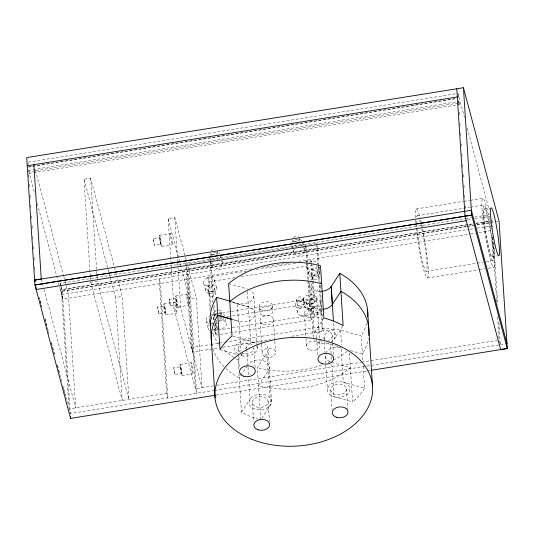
<?xml version="1.0" encoding="UTF-8"?>
<svg xmlns="http://www.w3.org/2000/svg" width="534" height="534" viewBox="0 0 534 534"><rect width="100%" height="100%" fill="white"/><g stroke="black" fill="none" stroke-linecap="round" stroke-linejoin="round"><path stroke-width="0.4" stroke-dasharray="2.67 2" d="M153.151 238.651L154.253 245.28L160.928 244.212L160.661 240.514L159.866 237.537L153.191 238.598L154.279 245.28M158.732 313.712L157.59 307.097L158.665 313.758L165.34 312.697L165.079 308.992L164.285 306.015L157.63 307.083M176.033 298.199L169.385 299.26L169.605 302.725L170.439 305.942L177.114 304.881L176.06 298.199L176.22 301.423L177.114 304.881M174.918 374.374L173.777 367.759L174.858 374.427L181.533 373.359L181.306 369.895L180.472 366.678L173.824 367.746M170.486 305.922L169.405 299.26M248.437 306.89L229.794 301.61L248.437 306.89L247.329 289.742M238.651 368.981L238.071 360.003L242.576 353.074M245.28 348.922L246.628 346.846A11.281 7.763 -3.7 0 1 260.899 342.341M247.342 365.503L239.232 377.965L241.468 412.268A78.965 54.355 -3.7 0 0 258.176 419.15M311.015 280.297L319.586 267.127M246.788 349.296L247.789 364.809A11.281 7.763 -3.7 0 1 262.755 360.477A11.281 7.763 -3.7 0 1 268.315 370.569L270.531 404.865L260.759 419.884L257.361 367.619L266.833 353.061A11.281 7.763 -3.7 0 0 264.71 343.876M320.307 285.737L311.896 298.66L311.068 281.118M258.523 385.581L268.275 370.623L267.995 371.023L266.833 353.061M241.468 412.268L250.046 399.078L248.677 377.845M323.851 317.99L314.079 333.009L311.863 298.713A11.281 7.763 -3.7 0 0 321.541 309.366M331.153 353.428L330.579 344.43L340.672 347.3M342.694 326.301L334.578 338.77L333.503 322.469M159.846 237.537L160.928 244.212M164.258 306.015L165.34 312.697M180.445 366.678L181.533 373.359M28.436 162.109L456.056 93.717M28.829 166.788L32.12 166.261M32.941 166.127L456.443 98.396M27.935 167.135L456.37 98.616M28.442 170.299L458.526 101.513M28.743 170.166L29.15 171.681L34.904 170.767M35.725 170.633L459.227 102.902L459.333 104.53L29.25 173.316L29.15 171.681M90.293 276.405L84.012 179.257L90.66 178.196L115.364 270.678M171.367 268.502L168.137 218.6L174.792 217.538L186.379 260.912M159.486 235.307L170.566 233.538M161.248 246.441A5.64 0.554 80.9 0 0 160.467 238.257A5.64 0.554 80.9 0 0 159.439 237.924A5.64 0.554 80.9 0 0 161.248 246.441L172.375 244.665M416.226 208.954L463.025 201.472M463.846 201.338L469.593 200.417M470.414 200.29L482.729 198.321M417.308 215.636L469.853 207.232M470.674 207.099L483.811 204.996M484.291 209.028L490.205 208.086M60.409 285.002L60.302 283.374L464.894 218.66M465.715 218.533L471.469 217.612M474.759 217.084L489.565 214.715M316.582 243.357L185.785 264.277L191.172 347.561L192.387 352.106L218.713 347.894M467.464 219.901L471.575 219.247M474.866 218.72L490.492 216.217M90.346 277.233L90.667 282.212L97.322 281.151L128.894 399.372L122.239 296.41L116.866 276.305M186.393 266.546L187 268.822L317.797 247.903L323.183 331.187L290.282 336.453M60.809 286.518L61.624 289.548L467.857 224.58M468.678 224.447L472.79 223.793M476.081 223.265L491.707 220.769M466.242 226.696L60.829 291.537L60.722 289.902L472.717 224.013M476.008 223.486L489.985 221.25M61.11 286.404L62.324 290.95L473.491 225.188M476.782 224.66L494.624 221.81M495.365 221.69L498.322 221.216M467.063 226.563L473.645 225.515M476.935 224.988L490.092 222.885M61.637 294.581L468.992 229.346M469.82 229.213L473.932 228.559M476.909 228.145L492.021 225.662M59.701 287.332L62.852 299.113L251.988 268.862M262.681 267.154L286.531 263.342M287.352 263.209L288.994 262.948M298.686 261.386L469.913 234.012M470.714 233.872L475.667 233.091M478.945 232.557L492.935 230.321M210.069 310.715L207.906 277.233L247.99 270.825M256.173 269.516L297.084 262.975M305.261 261.667L310.988 260.746L311.395 262.267M207.906 277.233L209.121 281.785L235.3 277.593M241.028 276.679L312.203 265.298L313.211 280.811M110.218 277.373L115.591 297.478L122.239 296.41M175.673 295.969L186.76 294.201M177.749 263.275L180.599 307.357L202.052 387.684L196.245 297.865L189.597 298.927L181.226 267.601M163.898 303.793L174.985 302.017M491.921 256.754L497.554 255.853M177.435 307.103A5.64 0.554 80.9 0 0 176.654 298.92A5.64 0.554 80.9 0 0 175.633 298.593A5.64 0.554 80.9 0 0 177.435 307.103L188.562 305.335M171.421 269.33L173.951 308.418L180.599 307.357M426.332 271.299L476.415 263.289M477.236 263.155L482.983 262.234M486.267 261.707L492.835 260.659M165.7 314.926L176.787 313.151M427.414 277.974L478.317 269.837M479.138 269.703L484.885 268.782M488.169 268.255L493.923 267.34M210.329 314.8L216.877 313.752M217.698 313.618L313.418 298.312L314.633 302.858L230.368 316.335M210.937 317.069L211.544 319.345L214.001 318.952M218.913 318.164L221.363 317.77M227.09 316.856L229.547 316.462M214.341 324.812L214.715 330.593L310.04 315.347L311.255 319.893L231.542 332.642M214.715 330.593L215.93 335.145L230.721 332.775M191.172 347.561L210.096 344.537M210.917 344.403L218.319 343.222M219.14 343.088L224.08 342.301M224.901 342.167L321.969 326.641L323.183 331.187M222.825 347.24L270.538 339.611M180.085 364.455L191.172 362.679M181.894 375.589L192.974 373.813M166.581 393.338L159.185 278.955L160.4 283.507L167.796 397.89L166.581 393.338L69.033 408.944L70.248 413.49L213.9 390.514M213.507 385.835L195.397 388.732L188.001 274.349L189.216 278.895L196.612 393.278L173.951 308.418M216.797 385.308L360.837 362.272M361.665 362.139L497.474 340.418M214.721 390.381L499.584 344.824M500.405 344.69L506.159 343.769M216.143 395.107L366.658 371.03M367.479 370.903L370.77 370.376M228.632 283.647L247.282 288.914A11.281 7.763 -3.7 0 1 247.689 289.054M324.345 339.47A11.281 7.763 -3.7 0 1 328.33 331.32A11.281 7.763 -3.7 0 1 340.572 330.166L361.211 335.999L362.853 361.298M231.723 301.623L237.276 303.192A11.281 7.763 -3.7 0 0 251.627 300.482A11.281 7.763 -3.7 0 0 250.566 290.396M350.464 350.598L362.379 353.949A78.965 54.355 -3.7 0 0 368.407 338.443M232.09 319.365L239.005 321.334L231.936 319.332M331.734 362.406L350.391 367.666L352.614 401.962L333.95 396.689L331.748 363.2M232.777 336.133L250.66 341.186M246.628 346.846L246.755 348.482M363.173 366.197L364.602 388.245L343.315 382.224L341.092 347.934A11.281 7.763 -3.7 0 0 326.174 352.3M220.015 349.63L237.296 354.516M241.221 355.624L241.161 353.501M341.173 347.954L341.733 348.128M238.438 321.154L237.276 303.192M457.858 92.803L464.507 117.714M467.297 128.16L489.191 210.109M491.981 220.555L492.408 222.164M457.898 94.211L458.913 98.002L458.806 96.367M458.619 100.626L459.227 102.902M458.526 101.5L459.333 104.53M499.323 340.912L500.331 344.704L498.829 321.495M317.189 245.627L317.797 247.903M318.257 266.112L319.679 271.412M317.496 272L318.711 276.545M305.702 245.887L306.716 249.672L307.517 262.067M320.08 301.396L322.109 308.979M302.591 242.036L304.614 249.618M310.962 273.748L312.176 278.294M319.926 309.56L321.141 314.105M299.194 238.077L300.208 241.862M306.756 266.753L308.779 274.329M313.391 311.309L314.606 315.854M292.659 239.826L293.266 242.096M309.186 304.313L311.209 311.896M293.713 252.535L291.691 244.952A5.64 4.052 -15 0 0 293.406 247.008M306.496 302.464L308.518 310.04M303.105 298.499L304.313 303.045M296.564 300.248L297.778 304.794M295.602 305.381L297.625 312.957M220.562 255.159L221.577 258.943M221.777 259.704L222.585 262.735M217.171 251.194L217.979 254.224M211.437 255.973L210.63 252.942A3.384 2.43 -15 0 0 214.174 254.498A3.384 2.43 -15 0 0 217.225 251.714M209.668 258.076L210.276 260.345M210.476 261.106L211.691 265.652M210.376 261.133L211.391 264.917L213.58 298.793M225.281 318.611L226.496 323.157M214.568 280.323L216.59 287.899M218.359 309.987A3.384 2.43 -15 0 1 221.076 311.616L222.091 315.407M214.414 288.487L215.623 293.032M214.534 313.365L215.549 317.156M207.873 290.236L209.088 294.781M216.837 326.047L217.652 329.077M213.573 318.498L213.98 320.013M214.988 323.804L215.596 326.074M203.668 283.24L205.697 290.816M206.097 320.8L208.12 328.383M186.593 261.72L187.668 265.732M187.881 266.539L196.245 297.865M168.137 218.6L181.013 266.8M115.578 271.479L116.652 275.504M84.012 179.257L110.004 276.565M90.667 282.212L122.246 400.433L115.591 297.478M35.384 170.319L63.559 275.798M63.773 276.605L68.292 293.513L75.681 407.829L43.634 287.859M28.115 162.877L28.522 164.392M60.302 283.374L60.909 285.643M60.722 289.902L61.937 294.448L61.624 289.548M62.852 299.107L61.637 294.561L68.979 408.109M28.642 171.047L34.757 193.929M37.34 203.594L58.199 281.698M58.413 282.499L59.488 286.524M41.272 279.002L43.421 287.052M48.173 330.793L44.729 317.91L47.499 328.323M48.387 331.594L49.028 334.01M51.398 342.868L54.408 354.142M57.418 365.416L60.863 378.299M61.076 379.1L61.717 381.516M63.439 387.958L67.524 403.257M40.851 303.412L39.342 297.792L41.719 306.636L41.065 304.22M51.364 342.781L53.507 350.818M53.727 351.619L54.368 354.029M57.372 365.283L59.735 374.12M62.738 385.368L65.528 395.814M309.7 284.288L313.084 335.873M332.181 335.012L332.615 341.673M332.669 342.508L333.483 354.997M268.108 401.094L269.423 421.226M492.622 225.428L492.728 227.157M493.796 243.584L497.741 304.587M492.415 236.549L496.44 298.713M496.493 299.541L496.653 302.03M497.615 316.949L499.01 338.496M458.579 102.341L458.793 105.652M459.22 112.273L459.434 115.584M459.921 123.034L460.134 126.344M460.562 132.973L460.775 136.283M461.256 143.733L461.416 146.216M461.897 153.665L462.11 156.976M462.598 164.432L462.811 167.743M463.238 174.364L463.452 177.675M463.933 185.124L464.146 188.435M464.573 195.064L464.787 198.374M465.274 205.824L465.488 209.134M349.43 352.981L350.377 367.679A78.965 54.355 -3.7 0 1 258.543 385.588M346.539 389.052A7.897 5.433 -3.7 0 1 334.891 394.372A7.897 5.433 -3.7 0 1 334.524 384.967A7.897 5.433 -3.7 0 1 346.539 389.052L347.854 409.465M340.572 330.166L341.52 344.864M331.374 356.679L331.627 360.77M330.766 389.873L332.035 409.471M324.018 337.168L324.285 341.259M324.338 342.074L327.402 389.446M316.635 244.178L317.917 263.97M317.97 264.797L319.038 281.284M319.252 284.582L321.969 326.641M316.849 298.192L317.163 303.092M317.743 312.07L319.539 339.831M319.592 340.645L319.859 344.73M313.258 281.625L314.633 302.858M316.609 338.436L317.723 355.838M310.988 260.746L311.095 262.381M311.148 263.195L312.257 280.343M312.31 281.164L313.418 298.312M307.571 262.895L308.692 280.243M308.745 281.064L311.255 319.893M305.555 245.954L306.569 261.647M306.623 262.474L307.744 279.823M307.798 280.65L310.04 315.347M303.546 300.315L303.866 305.214M304.447 314.199L305.975 337.875M306.029 338.696L306.556 346.86M272.507 305.281L272.827 310.181M273.408 319.158L274.783 340.392M274.83 341.206L275.517 351.819M271.526 402.002A11.281 7.763 -3.7 0 0 255.125 395.253A11.281 7.763 -3.7 0 0 254.164 408.737A11.281 7.763 -3.7 0 0 271.526 402.002L268.155 349.069M259.21 307.41L259.524 312.31M260.105 321.288L261.533 343.335M261.587 344.15L262.221 353.949M253.83 296.19L257.001 345.164M257.054 345.979L257.214 348.428M255.112 367.599L253.844 348.001A7.897 5.433 -3.7 0 1 242.309 353.361M250.7 341.199L248.477 306.903A11.281 7.763 -3.7 0 1 253.984 317.009A11.281 7.763 -3.7 0 1 239.078 321.355L241.021 351.359M252.428 402.863L253.65 421.953M247.99 367.232L248.624 377.031M238.077 348.822L238.391 353.722M238.444 354.543L239.339 368.42M238.945 373.473L239.232 377.965A78.965 54.355 -3.7 0 1 226.102 368.634M214.007 305.401L214.862 318.618M215.129 322.75L215.93 335.145M210.336 262.848L212.899 302.504M213.22 307.464L214.021 319.853M209.121 281.785L210.81 307.911M211.337 316.075L211.544 319.345M187 268.822L192.387 352.106M174.792 217.538L177.695 262.448M90.66 178.196L96.621 270.358M96.674 271.185L96.941 275.337M96.994 276.171L97.268 280.323M62.324 290.95L70.248 413.49M28.709 174.438L28.923 177.749M29.357 184.37L29.624 188.509M30.051 195.13L30.264 198.448M30.692 205.069L30.905 208.38M31.386 215.829L31.599 219.14M32.033 225.762L32.247 229.073M32.728 236.529L32.941 239.839M33.368 246.461L33.582 249.772M34.063 257.221L34.276 260.532M34.71 267.16L34.924 270.471M218.86 321.101A5.64 4.052 -15 0 1 226.576 323.584A5.64 4.052 -15 0 1 219.734 328.784M217.618 328.283A5.64 4.052 -15 0 1 216.938 322.356M223.826 318.504A5.64 4.052 -15 0 1 218.887 321.174M216.958 321.121A5.64 4.052 -15 0 1 216.25 320.954M214.281 319.773A5.64 4.052 -15 0 1 216.837 313.525M218.76 312.957A5.64 4.052 -15 0 1 224.534 315.861M222.017 317.75A3.384 2.43 -15 0 1 218.94 319.519M216.03 316.335A3.384 2.43 -15 0 1 216.263 315.994M220.262 314.593A3.384 2.43 -15 0 1 221.43 315.033M221.076 311.616A3.384 2.43 -15 0 1 219.541 314.386M217.024 314.993A3.384 2.43 -15 0 1 214.501 313.198A3.384 2.43 -15 0 1 216.283 310.488M218.286 256.974A3.384 2.43 -15 0 1 215.035 259.097A3.384 2.43 -15 0 1 211.898 257.655M212.358 255.572A3.384 2.43 -15 0 1 217.678 254.725M211.144 251.027A3.384 2.43 -15 0 1 215.562 249.718M221.416 261.039A5.64 4.052 -15 0 1 221.063 266.62A5.64 4.052 -15 0 1 213.607 267.814A5.64 4.052 -15 0 1 212.545 262.454M220.635 256.32A5.64 4.052 -15 0 1 219.22 258.877M211.684 260.285A5.64 4.052 -15 0 1 209.755 258.349M209.962 255.726A5.64 4.052 -15 0 1 215.048 252.502A5.64 4.052 -15 0 1 220.215 254.358M300.375 243.678A3.384 2.43 -15 0 1 297.538 245.9A3.384 2.43 -15 0 1 294.181 244.999M294.521 242.296A3.384 2.43 -15 0 1 299.707 241.602M299.207 238.952A3.384 2.43 -15 0 1 295.849 241.435A3.384 2.43 -15 0 1 292.619 239.653M293.46 237.597A3.384 2.43 -15 0 1 298.332 236.942M302.898 247.562A5.64 4.052 -15 0 1 303.359 253.249A5.64 4.052 -15 0 1 295.629 254.691A5.64 4.052 -15 0 1 294.801 249.071M302.611 243.497A5.64 4.052 -15 0 1 300.675 246.234M291.858 242.903A5.64 4.052 -15 0 1 296.677 239.446A5.64 4.052 -15 0 1 302.07 240.994M317.196 266.473A5.64 4.052 -15 0 1 309.96 269.343A5.64 4.052 -15 0 1 307.057 264.403M308.986 262.341A5.64 4.052 -15 0 1 317.563 263.562M322.129 310.434A5.64 4.052 -15 0 1 313.885 314.346A5.64 4.052 -15 0 1 313.124 307.697A5.64 4.052 -15 0 1 321.902 308.432M216.537 320.52A5.64 4.052 -15 0 1 215.656 321.601M212.986 323.143A5.64 4.052 -15 0 1 211.417 323.477M208.774 323.257A5.64 4.052 -15 0 1 205.997 319.939A5.64 4.052 -15 0 1 209.008 316.001M211.678 315.207A5.64 4.052 -15 0 1 216.07 316.388M217.678 329.184A5.64 4.052 -15 0 1 213.046 331.087M209.555 330.266A5.64 4.052 -15 0 1 209.468 324.659M211.758 323.257A5.64 4.052 -15 0 1 212.912 322.91M215.636 322.836A5.64 4.052 -15 0 1 217.585 323.577M215.028 324.518A3.384 2.43 -15 0 1 216.744 327.282A3.384 2.43 -15 0 1 213.019 329.431M211.638 325.146A3.384 2.43 -15 0 1 212.258 324.812M217.545 332.508A3.384 2.43 -15 0 1 212.218 333.363M212.852 329.698A3.384 2.43 -15 0 1 217.625 329.825M492.481 237.236A34.97 3.444 80.9 0 1 491.013 261.793A34.97 3.444 80.9 0 1 481.842 203.334A34.97 3.444 80.9 0 1 491.253 229.4M420.752 220.368A34.97 3.444 80.9 0 1 428.094 266.933A34.97 3.444 80.9 0 1 424.023 270.831A34.97 3.444 80.9 0 1 415.946 224.974M415.712 222.344A34.97 3.444 80.9 0 1 415.545 219.975M415.419 217.792A34.97 3.444 80.9 0 1 420.178 218.152M421.94 229.053A28.202 2.777 80.9 0 1 427.033 265.692A28.202 2.777 80.9 0 1 422.768 262.441A28.202 2.777 80.9 0 1 416.8 225.141M416.66 222.765A28.202 2.777 80.9 0 1 416.6 221.123M416.714 217.258A28.202 2.777 80.9 0 1 418.729 217.512M419.597 219.948A28.202 2.777 80.9 0 1 421.439 226.843M366.618 323.437A78.965 54.355 -3.7 0 1 361.211 335.999M347.314 351.279A78.965 54.355 -3.7 0 1 334.157 359.722M330.539 361.491A78.965 54.355 -3.7 0 1 327.135 362.986M321.435 365.149A78.965 54.355 -3.7 0 1 257.361 367.619M238.071 360.003A78.965 54.355 -3.7 0 1 222.898 348.689M219.174 344.45A78.965 54.355 -3.7 0 1 212.305 332.201M224.12 366.711A78.965 54.355 -3.7 0 1 212.926 348.548M330.579 344.43A11.281 7.763 -3.7 0 1 326.441 342.327M320.353 291.404A11.281 7.763 -3.7 0 1 309.98 282.252M329.919 361.732A11.281 7.763 -3.7 0 1 325.293 354.389M313.204 337.435A11.281 7.763 -3.7 0 1 320.774 328.624A11.281 7.763 -3.7 0 1 334.271 331.868A11.281 7.763 -3.7 0 1 331.26 341.773M328.25 343.035A11.281 7.763 -3.7 0 1 314.252 339.684M256.874 346.105A11.281 7.763 -3.7 0 1 252.769 354.369A11.281 7.763 -3.7 0 1 240.327 355.337M237.797 354.049A11.281 7.763 -3.7 0 1 239.045 342.508A11.281 7.763 -3.7 0 1 255.506 343.963M364.602 388.245A78.965 54.355 -3.7 0 1 352.614 401.962M316.816 337.768A7.897 5.433 -3.7 0 1 321.381 330.933A7.897 5.433 -3.7 0 1 331.394 333.209A7.897 5.433 -3.7 0 1 328.403 340.405M322.209 341.186A7.897 5.433 -3.7 0 1 319.666 340.418M240.133 352.28A7.897 5.433 -3.7 0 1 241.575 344.036A7.897 5.433 -3.7 0 1 253.096 345.852M299.734 306.356A3.384 2.43 -15 0 0 304.353 303.219A3.384 2.43 -15 0 0 299.053 302.191A3.384 2.43 -15 0 0 299.734 306.356M298.519 301.81A3.384 2.43 -15 0 0 303.138 298.666A3.384 2.43 -15 0 0 297.839 297.645A3.384 2.43 -15 0 0 298.519 301.81M300.889 315.561A5.64 4.052 -15 0 0 308.579 310.321A5.64 4.052 -15 0 0 299.748 308.612A5.64 4.052 -15 0 0 300.889 315.561M298.866 307.978A5.64 4.052 -15 0 0 306.556 302.745A5.64 4.052 -15 0 0 297.725 301.036A5.64 4.052 -15 0 0 298.866 307.978M209.829 291.798A3.384 2.43 -15 0 0 214.448 288.654A3.384 2.43 -15 0 0 209.148 287.632A3.384 2.43 -15 0 0 209.829 291.798M211.043 296.343A3.384 2.43 -15 0 0 215.663 293.199A3.384 2.43 -15 0 0 210.363 292.178A3.384 2.43 -15 0 0 211.043 296.343M206.932 285.844A5.64 4.052 -15 0 0 214.628 280.61A5.64 4.052 -15 0 0 205.79 278.902A5.64 4.052 -15 0 0 206.932 285.844M208.961 293.42A5.64 4.052 -15 0 0 216.65 288.186A5.64 4.052 -15 0 0 207.819 286.478A5.64 4.052 -15 0 0 208.961 293.42M312.917 275.31A3.384 2.43 -15 0 0 317.536 272.166A3.384 2.43 -15 0 0 312.236 271.145A3.384 2.43 -15 0 0 312.917 275.31M314.132 279.856A3.384 2.43 -15 0 0 318.751 276.712A3.384 2.43 -15 0 0 313.451 275.691A3.384 2.43 -15 0 0 314.132 279.856M311.008 276.632A5.64 4.052 -15 0 0 319.753 272.58A5.64 4.052 -15 0 0 311.923 269.41A5.64 4.052 -15 0 0 311.008 276.632M315.347 312.871A3.384 2.43 -15 0 0 319.966 309.727A3.384 2.43 -15 0 0 314.666 308.705A3.384 2.43 -15 0 0 315.347 312.871M316.562 317.416A3.384 2.43 -15 0 0 321.181 314.279A3.384 2.43 -15 0 0 315.874 313.251A3.384 2.43 -15 0 0 316.562 317.416M312.45 306.916A5.64 4.052 -15 0 0 320.146 301.683A5.64 4.052 -15 0 0 311.309 299.974A5.64 4.052 -15 0 0 312.45 306.916M307.117 308.305A6.768 4.659 -3.7 0 0 317.276 303.933A6.768 4.659 -3.7 0 0 307.15 300.221A6.768 4.659 -3.7 0 0 307.117 308.305M306.803 303.405A6.768 4.659 -3.7 0 0 316.956 299.033A6.768 4.659 -3.7 0 0 306.83 295.322A6.768 4.659 -3.7 0 0 306.803 303.405M262.781 315.394A6.768 4.659 -3.7 0 0 272.934 311.028A6.768 4.659 -3.7 0 0 262.808 307.317A6.768 4.659 -3.7 0 0 262.781 315.394M262.468 310.494A6.768 4.659 -3.7 0 0 272.62 306.129A6.768 4.659 -3.7 0 0 262.494 302.418A6.768 4.659 -3.7 0 0 262.468 310.494M484.371 221.163A24.277 2.39 80.9 0 0 492.168 256.827A24.277 2.39 80.9 0 0 488.47 220.575A24.277 2.39 80.9 0 0 484.371 221.163M186.713 296.817A5.64 0.554 80.9 0 0 188.522 305.335A5.64 0.554 80.9 0 0 187.741 297.144A5.64 0.554 80.9 0 0 186.713 296.817M191.132 365.303A5.64 0.554 80.9 0 0 192.934 373.813A5.64 0.554 80.9 0 0 192.153 365.63A5.64 0.554 80.9 0 0 191.132 365.303M180.045 367.072A5.64 0.554 80.9 0 0 181.854 375.589A5.64 0.554 80.9 0 0 181.073 367.399A5.64 0.554 80.9 0 0 180.045 367.072M170.526 236.155A5.64 0.554 80.9 0 0 172.335 244.665A5.64 0.554 80.9 0 0 171.554 236.482A5.64 0.554 80.9 0 0 170.526 236.155M174.938 304.634A5.64 0.554 80.9 0 0 176.747 313.151A5.64 0.554 80.9 0 0 175.966 304.967A5.64 0.554 80.9 0 0 174.938 304.634M163.858 306.409A5.64 0.554 80.9 0 0 165.66 314.926A5.64 0.554 80.9 0 0 164.879 306.736A5.64 0.554 80.9 0 0 163.858 306.409M483.537 217.338A28.202 2.777 80.9 0 0 492.542 260.619A28.202 2.777 80.9 0 0 488.897 220.529A28.202 2.777 80.9 0 0 483.537 217.338M332.522 396.195A11.281 7.763 -3.7 0 0 349.904 389.48A11.281 7.763 -3.7 0 0 333.53 382.711A11.281 7.763 -3.7 0 0 332.522 396.195M256.487 406.901A7.897 5.433 -3.7 0 0 268.155 401.601A7.897 5.433 -3.7 0 0 256.173 397.49A7.897 5.433 -3.7 0 0 256.487 406.901M309.813 349.944A6.768 4.659 -3.7 0 0 319.966 345.578A6.768 4.659 -3.7 0 0 309.84 341.867A6.768 4.659 -3.7 0 0 309.813 349.944M307.697 317.283A6.768 4.659 -3.7 0 0 317.857 312.917A6.768 4.659 -3.7 0 0 307.731 309.206A6.768 4.659 -3.7 0 0 307.697 317.283M265.471 357.032A6.768 4.659 -3.7 0 0 275.631 352.667A6.768 4.659 -3.7 0 0 265.505 348.956A6.768 4.659 -3.7 0 0 265.471 357.032M263.362 324.372A6.768 4.659 -3.7 0 0 273.515 320.006A6.768 4.659 -3.7 0 0 263.389 316.295A6.768 4.659 -3.7 0 0 263.362 324.372"/><path stroke-width="0.8" d="M322.663 309.326A11.281 7.763 -3.7 0 0 332.342 304.5L331.22 286.511L339.778 273.361A78.965 54.355 -3.7 0 1 367.699 316.762M332.362 304.473L340.926 291.31A78.965 54.355 -3.7 0 1 368.8 335.465M463.432 87.723L26.7 157.577L34.944 285.009L471.676 215.162L463.432 87.723L499.056 221.103L507.3 348.535L371.591 370.242M27.227 165.747L457.311 96.954M466.235 220.729L36.152 289.508L35.992 287.025M456.784 88.791L465.021 216.177L500.645 349.543L507.293 348.482L471.669 215.102L34.937 284.962L70.568 418.389L215.322 395.233M321.501 291.364A11.281 7.763 -3.7 0 0 331.2 286.511L331.22 286.511M210.57 325.586A78.965 54.355 -3.7 0 1 216.637 297.358L230.134 301.176M216.637 297.358L217.799 315.327L231.295 319.138M212.085 345.378A78.965 54.355 -3.7 0 1 217.792 315.34L231.149 319.112M506.986 343.642L471.355 210.262L34.623 280.11L35.05 281.718L34.623 280.063L41.272 279.002L33.882 164.686M367.586 310.014L372.512 385.802M339.778 273.361L343.142 325.606A78.965 54.355 -3.7 0 0 323.851 317.99L320.487 265.738A78.965 54.355 -3.7 0 0 228.632 283.647L231.996 335.913A78.965 54.355 -3.7 0 0 220.015 349.63L217.792 315.34M331.2 286.511L333.403 320.834M215.055 397.797L210.056 319.806M70.461 416.754L70.568 418.389M229.794 301.61A78.965 54.355 -3.7 0 1 321.628 283.701M491.02 220.095A24.277 2.39 80.9 0 0 498.816 255.766A24.277 2.39 80.9 0 0 495.118 219.514A24.277 2.39 80.9 0 0 491.02 220.095M251.841 439.308A78.965 54.355 -3.7 0 0 372.605 391.142A78.965 54.355 -3.7 0 0 256.901 344.957A78.965 54.355 -3.7 0 0 251.841 439.308M322.055 363.647A7.897 5.433 -3.7 0 0 333.703 358.327A7.897 5.433 -3.7 0 0 321.695 354.242A7.897 5.433 -3.7 0 0 322.055 363.647M243.678 376.19A7.897 5.433 -3.7 0 0 255.319 370.863A7.897 5.433 -3.7 0 0 243.31 366.778A7.897 5.433 -3.7 0 0 243.678 376.19M257.989 429.77A7.897 5.433 -3.7 0 0 269.637 424.45A7.897 5.433 -3.7 0 0 257.628 420.365A7.897 5.433 -3.7 0 0 257.989 429.77M336.373 417.234A7.897 5.433 -3.7 0 0 348.014 411.914A7.897 5.433 -3.7 0 0 336.006 407.829A7.897 5.433 -3.7 0 0 336.373 417.234"/></g></svg>
